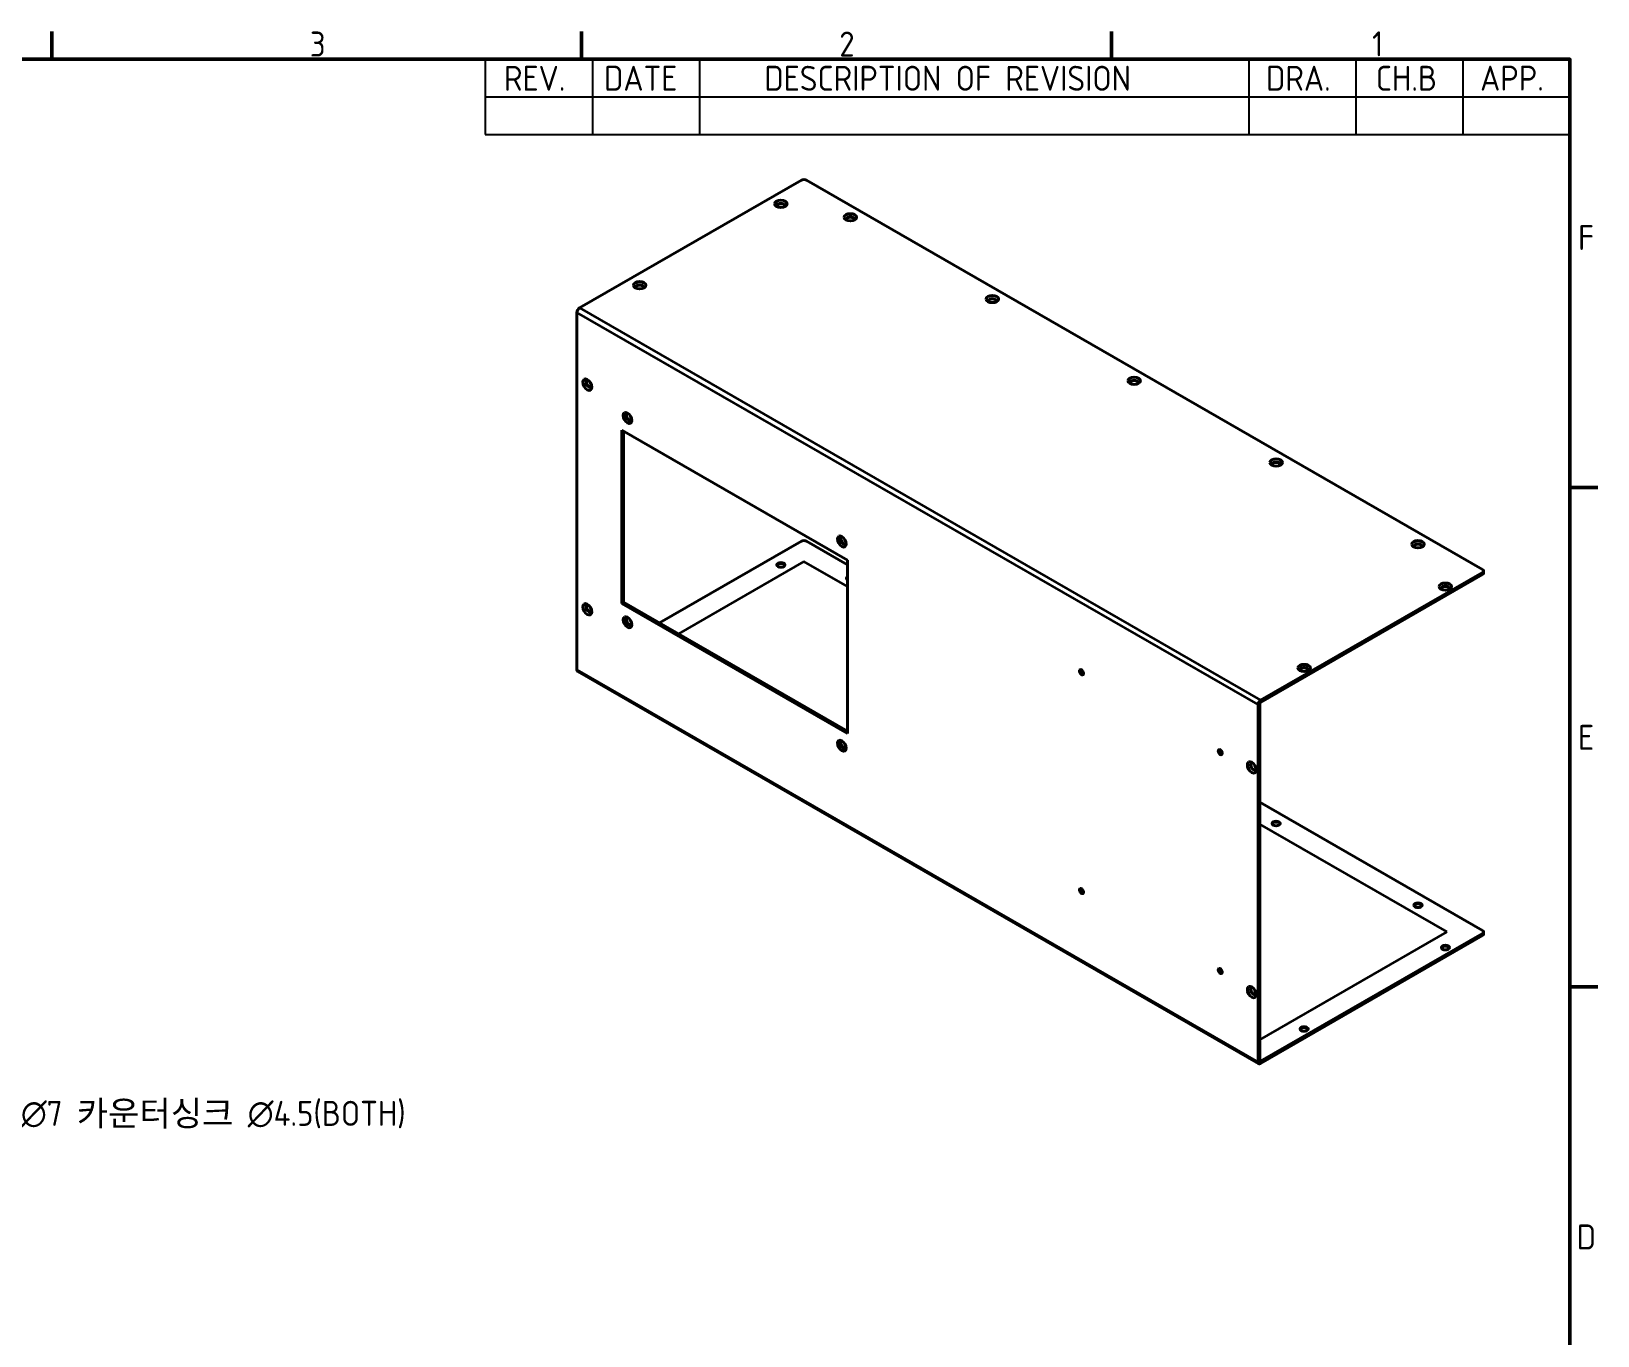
# Model space of a CAD drawing. Header units: millimetres. Extents: x 0 to 1188, y 0 to 840.
# Drawn here: x 736.7 to 1175.8, y 462.3 to 827.8 of the extents above; entities that cross this region are included whole.
import ezdxf

# ---------------------------------------------------------------- set-up
doc = ezdxf.new("R2010")
doc.units = ezdxf.units.MM
doc.header["$LTSCALE"] = 2
doc.layers.get('0').update_dxf_attribs({"color": 3, "lineweight": 25})
for name, color, linetype, lineweight in [('가시적인 것(ISO)', 3, 'Continuous', 40), ('가시적인 좁은 것(ISO)', 3, 'Continuous', 35), ('경계(ISO)', 7, 'Continuous', 50), ('기호(ISO)', 5, 'Continuous', 25)]:
    doc.layers.add(name, color=color, linetype=linetype, lineweight=lineweight)
doc.styles.add('문자 텍스트_PSTEK_POSCO', font='isocp.shx')
doc.styles.add('치수 텍스트_PSTEK_POSCO', font='isocp.shx')
doc.dimstyles.new('치수_PSTEK_POSCO$7', dxfattribs={"dimscale": 2, "dimtxt": 3.5, "dimasz": 2.5, "dimexe": 2, "dimexo": 2.5, "dimgap": 1, "dimtad": 1, "dimrnd": 1e-08, "dimdsep": 46, "dimtxsty": '치수 텍스트_PSTEK_POSCO', "dimcen": 0.09, "dimdle": 10, "dimclrd": 7, "dimclre": 7, "dimclrt": 2, "dimadec": 1, "dimazin": 2, "dimtfac": 1, "dimtmove": 0, "dimatfit": 3, "dimfxl": 0, "dimtolj": 1, "dimlwd": -1, "dimlwe": -1, "dimarcsym": 0})

# ---------------------------------------------------------------- blocks, each defined once
blk = doc.blocks.new('경계 Default Border')
at = {"layer": '경계(ISO)'}
for p, q in [((371.25, 410), (371.25, 413.8999938964844)), ((445.4999923706055, 410), (445.4999923706055, 413.8999938964844)), ((519.7499847412109, 410), (519.7499847412109, 413.8999938964844)), ((584.0000152587891, 350), (587.9000091552734, 350)), ((584.0000152587891, 280), (587.9000091552734, 280))]:
    blk.add_line(p, q, dxfattribs=at)
at = {"layer": '경계(ISO)', "flags": 128}
blk.add_lwpolyline([(10, 10), (10, 410), (584.0000152587891, 410), (584.0000152587891, 10), (10, 10)], dxfattribs=at)
at = {"layer": '경계(ISO)', "color": 2, "char_height": 3.499999940395355, "attachment_point": 7, "style": '문자 텍스트_PSTEK_POSCO'}
for s, insert in [('3', (407.4049628911206, 410.3666269379668)), ('2', (481.6073627700749, 410.3666269379668)), ('1', (556.2754104957878, 410.4)), ('F', (585.1519627901149, 383.2500000298023)), ('E', (585.1519627901149, 313.2166269677691)), ('D', (584.9579818578792, 243.2166269677691))]:
    blk.add_mtext(s, dxfattribs=dict(at, insert=insert))

msp = doc.modelspace()

# ---------------------------------------------------------------- linework, layer by layer
at = {"layer": '가시적인 것(ISO)'}
for p, q in [((890.3926186713732, 750.272345507674), (952.6180154157801, 786.105568321404)), ((954.0322289781532, 786.1055683214042), (1143.536846336176, 676.9771170250749)), ((889.6855118901867, 749.0476026690391), (889.6855118901865, 648.898079875828)), ((902.2366572562497, 716.005828282323), (965.522714172455, 679.5618118979145)), ((902.2366572562497, 667.4844064229183), (902.2366572562497, 716.005828282323)), ((902.7669873421395, 715.7004314969788), (902.7669873421395, 667.7898032082625)), ((952.6180154157801, 684.934111622141), (912.8067151002966, 662.0083085040224)), ((965.522714172455, 678.3171812730059), (954.0322289781532, 684.9341116221411)), ((965.522714172455, 679.5618118979145), (965.522714172455, 631.0403900385098)), ((1143.536846336176, 676.1627255974902), (1081.311449591769, 640.3295027837601)), ((1143.82973955499, 675.9567609676506), (1143.82973955499, 676.5699213112825)), ((1143.536846336176, 675.5495652538583), (1081.311449591769, 639.7163424401282)), ((902.2366572562497, 667.4844064229183), (902.7669873421395, 667.7898032082625)), ((965.522714172455, 631.0403900385098), (902.2366572562497, 667.4844064229183)), ((902.7669873421395, 667.7898032082625), (965.522714172455, 631.6511836091981)), ((889.8935864597888, 648.4386921534749), (1080.812417380185, 538.4958494295612)), ((1080.604342810583, 538.955237151914), (1080.604342810583, 639.1047599451251)), ((1081.134672896473, 639.4101567304695), (1081.134672896473, 539.2606339372584)), ((1143.536846336176, 575.8056603258119), (1081.134672896473, 611.7406820679693)), ((1143.82973955499, 575.3984646120194), (1143.82973955499, 574.7853042683876)), ((1143.536846336176, 574.9912688982272), (1081.311449591769, 539.1580460844959)), ((1081.311449591769, 538.544885740864), (1143.536846336176, 574.3781085545953))]:
    msp.add_line(p, q, dxfattribs=at)
for centre, major_axis, ratio, start_param, end_param in [((953.3251221969667, 785.6983726076118), (1.00000000000005, -5.977857098216077e-14), 0.5758617009853119, 0.7853981633979767, 2.356194490192888), ((946.8550951491113, 778.9369514478724), (1.125000000000004, -6.245004513516507e-15), 0.5758617009853054, 5.753017115370431, 9.954946152578298), ((946.8550951491113, 778.834758057267), (1.125000000000005, -9.983333604246525e-15), 0.575861700985305, 0.07895386590340006, 3.062638787686424), ((966.3358869708018, 775.1703910952949), (1.124999999999981, -6.279698983036042e-15), 0.5758617009853053, 5.753017115370431, 9.954946152578362), ((966.3358869708018, 775.0681977046896), (1.124999999999997, -9.853229343548266e-15), 0.575861700985305, 0.07895386590318108, 3.062638787686195), ((907.2571154026706, 756.1339914754988), (1.125000000000002, -6.349087922075115e-15), 0.5758617009853053, 5.753017115370431, 9.954946152578298), ((907.2571154026706, 756.0317980848935), (1.124999999999999, -1.024354212564305e-14), 0.575861700985305, 0.07895386590340053, 3.062638787686643), ((1006.110643412551, 752.2656321944795), (1.124999999999994, -6.453171330633725e-15), 0.5758617009853054, 5.753017115370431, 9.954946152578298), ((1006.110643412551, 752.1634388038742), (1.125000000000005, -1.000068083900629e-14), 0.575861700985305, 0.07895386590340016, 3.062638787686424), ((890.3926186713732, 749.4547983828315), (0.4990322115842396, 0.8665834361452827), 0.5780931159156388, 0.7834644549747889, 2.354260781769515), ((893.0265914312935, 729.0334004734432), (-0.5614112380324544, 0.97490636566332), 0.5780931159158107, 5.744286556115252, 9.963676711833525), ((893.1149797789418, 729.0842999376673), (-0.5614112380324573, 0.9749063656633246), 0.5780931159158107, 0.0784965205019228, 3.063096133088063), ((1045.8853998543, 729.3608732936641), (1.124999999999997, -6.210310043996969e-15), 0.5758617009853055, 5.753017115370431, 9.954946152578296), ((1045.8853998543, 729.2586799030587), (1.124999999999996, -9.939965517347106e-15), 0.5758617009853048, 0.07895386590318118, 3.062638787686195), ((904.2342339131019, 719.6772139015076), (-0.561411238032456, 0.9749063656633229), 0.5780931159158106, 5.72598311776693, 9.981980150181833), ((904.3579775998094, 719.7484731514212), (-0.5614112380324507, 0.9749063656633132), 0.5780931159158108, 0.1100040301178584, 3.031588623472154), ((1085.660156296049, 706.4561143928488), (1.124999999999994, -6.453171330633725e-15), 0.5758617009853054, 5.753017115370431, 9.954946152578298), ((1085.660156296049, 706.3539210022434), (1.125000000000005, -1.000068083900629e-14), 0.575861700985305, 0.07895386590340016, 3.062638787686424), ((953.3251221969667, 684.5269159083488), (1.00000000000005, -4.433953204596719e-14), 0.575861700985312, 0.7853981633980593, 2.356194490192795), ((964.3383103139673, 685.0655782291643), (-0.5614112380324565, 0.9749063656633234), 0.5780931159158105, 5.725983117767157, 9.98198015018211), ((964.4620540006749, 685.1368374790779), (-0.561411238032456, 0.9749063656633224), 0.5780931159158105, 0.1100040301177376, 3.031588623472154), ((1125.434912737799, 683.5513554920334), (1.124999999999981, -6.279698983036042e-15), 0.5758617009853053, 5.753017115370431, 9.954946152578362), ((1125.434912737798, 683.449162101428), (1.124999999999997, -9.853229343548266e-15), 0.575861700985305, 0.07895386590318108, 3.062638787686195), ((946.8550951491113, 678.1742683110305), (1.124999999999988, 1.001802807376606e-14), 0.5758617009853189, 0.07895386590314875, 3.062638787686395), ((946.8550951491113, 677.6633013580039), (-1.749999999999975, -1.29549149185948e-13), 0.5758617009853154, 4.124498356054261, 5.300279604714931), ((1142.829739554989, 676.5699213112825), (1.00000000000005, -1.040834085586084e-16), 0.5758617009853119, 5.497787143782332, 7.068583470577215), ((966.3358869708018, 674.5099013490584), (-1.124999999999972, -2.10248485288389e-14), 0.5758617009853173, 5.520263848984953, 7.046106765373929), ((966.3358869708018, 674.4077079584531), (-1.12499999999993, 8.194833700514437e-14), 0.5758617009853451, 5.520263848985245, 6.204231441276323), ((966.3358869708059, 673.896741005425), (-1.750000000008216, -2.113378916313025e-12), 0.5758617009840298, 5.195651070105939, 5.300279604714007), ((1133.107021313676, 671.6816004349876), (1.125000000000004, -6.245004513516507e-15), 0.5758617009853054, 5.753017115370431, 9.954946152578298), ((1133.107021313676, 671.5794070443822), (1.125000000000005, -9.983333604246525e-15), 0.575861700985305, 0.07895386590340006, 3.062638787686424), ((1142.82973955499, 675.9567609676506), (0.9999999999999608, -1.387778780781446e-16), 0.575861700985312, 5.497787143782233, 6.283185307179587), ((893.0265914312935, 666.0822718605676), (-0.5614112380324567, 0.9749063656633241), 0.5780931159158107, 5.744286556115252, 9.963676711833525), ((893.1149797789418, 666.1331713247916), (-0.5614112380324556, 0.9749063656633223), 0.5780931159158107, 0.07849652050192263, 3.063096133088063), ((904.2342339131019, 662.4489151625298), (-0.561411238032456, 0.9749063656633229), 0.5780931159158106, 5.72598311776693, 9.981980150181833), ((904.3579775998094, 662.5201744124435), (-0.5614112380324507, 0.9749063656633132), 0.5780931159158108, 0.1100040301178584, 3.031588623472154), ((890.3926186713732, 649.3052755896202), (-0.4990322115841782, -0.8665834361453075), 0.5780931159156388, 5.495853435358946, 6.283185307179584), ((1031.637198213407, 648.4971124809183), (0.3992257692675704, -0.693266748916125), 0.5780931159158107, 3.864589077462748, 5.560188883306065), ((1093.509041567235, 648.8786404626138), (1.125000000000002, -6.349087922075115e-15), 0.5758617009853053, 5.753017115370431, 9.954946152578298), ((1093.509041567235, 648.7764470720085), (1.124999999999999, -1.024354212564305e-14), 0.575861700985305, 0.07895386590340053, 3.062638787686643), ((1081.311449591769, 639.5119556589176), (-0.4990322115841287, -0.8665834361453294), 0.5780931159156389, 3.925057108563834, 5.495853435358878), ((1081.311449591769, 639.5119556589176), (-0.1247580528960299, -0.2166458590363285), 0.5780931159156388, 3.925057108564035, 5.495853435358964), ((964.3383103139673, 627.8372794901865), (-0.561411238032456, 0.9749063656633229), 0.5780931159158106, 5.725983117766947, 9.981980150181833), ((964.4620540006749, 627.9085387401002), (-0.561411238032456, 0.9749063656633224), 0.5780931159158105, 0.110004030117798, 3.031588623472154), ((1070.528071178673, 626.1013482223433), (0.3992257692675538, -0.6932667489160962), 0.5780931159158107, 3.864589077462639, 5.560188883306052), ((1079.278517595858, 621.7780494605583), (-0.5614112380324544, 0.97490636566332), 0.5780931159158107, 5.744286556115215, 9.963676711833674), ((1079.366905943506, 621.8289489247824), (-0.5614112380324504, 0.974906365663313), 0.5780931159158106, 0.07849652050186418, 3.063096133088012), ((1085.660156296049, 605.693431256007), (1.124999999999982, 9.853229343548264e-15), 0.575861700985319, 0.07895386590337766, 3.062638787686614), ((1085.660156296049, 605.1824643029804), (-1.749999999999965, -1.23789867245705e-13), 0.575861700985312, 4.124498356054227, 5.300279604714893), ((1031.637198213407, 587.1810781177278), (0.3992257692675661, -0.6932667489161175), 0.5780931159158108, 3.864589077462748, 5.560188883306059), ((1125.434912737798, 582.7886723551916), (1.12499999999999, 9.870576578308032e-15), 0.575861700985319, 0.07895386590336764, 3.062638787686614), ((1125.434912737798, 582.277705402165), (-1.749999999999984, -1.237204783066659e-13), 0.5758617009853118, 4.124498356054227, 5.300279604714892), ((1142.82973955499, 575.3984646120194), (1.00000000000005, -1.040834085586084e-16), 0.5758617009853119, 5.497787143782332, 7.068583470577215), ((1133.107021313676, 570.9189172981456), (1.124999999999988, 1.001802807376606e-14), 0.5758617009853189, 0.07895386590325808, 3.062638787686505), ((1133.107021313676, 570.407950345119), (-1.749999999999975, -1.29549149185948e-13), 0.5758617009853154, 4.124498356054221, 5.300279604714892), ((1142.82973955499, 574.7853042683876), (1.000000000000032, -1.040834085586084e-16), 0.575861700985312, 5.497787143782333, 6.283185307179586), ((1070.528071178673, 564.7853138591528), (0.3992257692675538, -0.6932667489160957), 0.5780931159158106, 3.864589077462639, 5.560188883306052), ((1079.278517595858, 558.8269208476828), (-0.5614112380324544, 0.97490636566332), 0.5780931159158107, 5.744286556115215, 9.963676711833674), ((1079.366905943506, 558.8778203119068), (-0.5614112380324504, 0.974906365663313), 0.5780931159158106, 0.07849652050186418, 3.063096133088012), ((1093.509041567235, 548.1159573257711), (1.125000000000004, 9.861902960928145e-15), 0.575861700985319, 0.07895386590325845, 3.062638787686395), ((1093.509041567235, 547.6049903727446), (-1.750000000000017, -1.178918074273838e-13), 0.5758617009853083, 4.124498356054232, 5.300279604714893), ((1081.311449591769, 539.3624328657065), (-0.4990322115841881, -0.8665834361453127), 0.5780931159156387, 5.495853435359137, 7.066649762154001), ((1081.311449591769, 539.3624328657065), (-0.1247580528960429, -0.2166458590363211), 0.5780931159156388, 5.495853435358789, 7.066649762154001)]:
    msp.add_ellipse(centre, major_axis=major_axis, ratio=ratio, start_param=start_param, end_param=end_param, dxfattribs=at)
for centre, major_axis, ratio in [((946.8550951491113, 779.447918400899), (-1.749999999999996, 1.174060848541103e-13), 0.5758617009853069), ((966.3358869708018, 775.6813580483215), (-1.749999999999995, 1.18030585305462e-13), 0.5758617009853068), ((907.2571154026706, 756.6449584285253), (-1.749999999999992, 1.174060848541103e-13), 0.5758617009853066), ((1006.110643412551, 752.7765991475062), (-1.749999999999995, 1.18030585305462e-13), 0.5758617009853068), ((892.5846496930519, 728.778903152323), (-0.8733063702727083, 1.516521013254056), 0.5780931159158107), ((1045.8853998543, 729.8718402466908), (-1.749999999999995, 1.18030585305462e-13), 0.5758617009853068), ((903.8276475139197, 719.4430763660769), (-0.8483547596934881, 1.473191841446797), 0.5780931159158108), ((1085.660156296049, 706.9670813458754), (-1.749999999999995, 1.18030585305462e-13), 0.5758617009853068), ((963.9317239147852, 684.8314406937336), (-0.8483547596934881, 1.473191841446797), 0.5780931159158108), ((1125.434912737799, 684.06232244506), (-1.749999999999995, 1.18030585305462e-13), 0.5758617009853068), ((946.8550951491113, 678.2764617016358), (-1.125000000000009, 5.814793091474259e-14), 0.575861700985317), ((1133.107021313676, 672.1925673880141), (-1.749999999999996, 1.174060848541103e-13), 0.5758617009853069), ((892.5846496930519, 665.8277745394474), (-0.8733063702727083, 1.516521013254056), 0.5780931159158107), ((903.8276475139197, 662.2147776270991), (-0.8483547596934881, 1.473191841446797), 0.5780931159158108), ((1093.509041567235, 649.3896074156405), (-1.749999999999992, 1.174060848541103e-13), 0.5758617009853066), ((1031.106868127517, 648.191715695574), (-0.3992257692675238, 0.6932667489161399), 0.5780931159158108), ((963.9317239147852, 627.6031419547559), (-0.8483547596934881, 1.473191841446797), 0.5780931159158108), ((1069.997741092783, 625.795951436999), (-0.3992257692675238, 0.6932667489161399), 0.5780931159158108), ((1078.836575857616, 621.5235521394382), (-0.8733063702727083, 1.516521013254056), 0.5780931159158107), ((1085.660156296049, 605.7956246466123), (-1.125000000000008, 5.814793091474256e-14), 0.575861700985317), ((1031.106868127517, 586.8756813323835), (-0.3992257692675238, 0.6932667489161399), 0.5780931159158108), ((1125.434912737798, 582.8908657457969), (-1.125000000000008, 5.814793091474256e-14), 0.575861700985317), ((1133.107021313676, 571.0211106887509), (-1.125000000000009, 5.814793091474259e-14), 0.575861700985317), ((1069.997741092783, 564.4799170738086), (-0.3992257692675238, 0.6932667489161399), 0.5780931159158108), ((1078.836575857616, 558.5724235265626), (-0.8733063702727083, 1.516521013254056), 0.5780931159158107), ((1093.509041567235, 548.2181507163764), (-1.125000000000003, 5.814793091474257e-14), 0.5758617009853169)]:
    msp.add_ellipse(centre, major_axis=major_axis, ratio=ratio, dxfattribs=at)
at = {"layer": '가시적인 좁은 것(ISO)'}
for p, q in [((1080.604342810583, 639.1047599451251), (889.6855118901867, 749.0476026690391)), ((890.3926186713732, 750.272345507674), (1081.311449591769, 640.3295027837601)), ((953.325122196968, 679.2333716290484), (918.1100159591966, 658.9543406505804)), ((965.522714172455, 672.2092455661216), (953.325122196968, 679.2333716290484)), ((1143.536846336176, 676.1627255974902), (1143.536846336176, 675.5495652538583)), ((889.6855118901865, 648.898079875828), (1080.604342810583, 538.9552371519142)), ((1081.134672896473, 639.4101567304695), (1080.604342810583, 639.1047599451251)), ((1081.311449591769, 640.3295027837601), (1081.311449591769, 639.7163424401282)), ((1133.637351399565, 575.3984646120188), (1081.134672896473, 605.6327463610852)), ((1081.134672896473, 545.1641828629337), (1133.637351399565, 575.3984646120188)), ((1143.536846336176, 574.9912688982272), (1143.536846336176, 574.3781085545953)), ((1080.604342810583, 538.955237151914), (1081.134672896473, 539.2606339372584)), ((1081.134674218488, 539.2598442516461), (1081.311449591769, 539.1580460844959)), ((1081.311449591769, 539.1580460844959), (1081.311449591769, 538.544885740864))]:
    msp.add_line(p, q, dxfattribs=at)
at = {"layer": '기호(ISO)'}
for p, q in [((864.0000305175781, 820), (1168.000030517578, 820)), ((864.0000305175781, 820), (864.0000305175781, 809.4400001192093)), ((894.0000305175781, 820), (894.0000305175781, 809.4400001192093)), ((924.0000305175781, 820), (924.0000305175781, 809.4400001192093)), ((1078.000030517578, 820), (1078.000030517578, 809.4400001192093)), ((1108.000030517578, 820), (1108.000030517578, 809.4400001192093)), ((1138.000030517578, 820), (1138.000030517578, 809.4400001192093)), ((1168.000030517578, 820), (1168.000030517578, 809.4400001192093)), ((864.0000305175781, 809.4400001192093), (1168.000030517578, 809.4400001192093)), ((864.0000305175781, 809.4400001192093), (864.0000305175781, 798.8800002384187)), ((894.0000305175781, 809.4400001192093), (894.0000305175781, 798.8800002384187)), ((924.0000305175781, 809.4400001192093), (924.0000305175781, 798.8800002384187)), ((1078.000030517578, 809.4400001192093), (1078.000030517578, 798.8800002384187)), ((1108.000030517578, 809.4400001192093), (1108.000030517578, 798.8800002384187)), ((1138.000030517578, 809.4400001192093), (1138.000030517578, 798.8800002384187)), ((1168.000030517578, 809.4400001192093), (1168.000030517578, 798.8800002384187)), ((864.0000305175781, 798.8800002384187), (1168.000030517578, 798.8800002384187))]:
    msp.add_line(p, q, dxfattribs=at)

# ---------------------------------------------------------------- block references
at = {"xscale": 2, "yscale": 2, "zscale": 2}
msp.add_blockref('경계 Default Border', (0, 0), dxfattribs=at)

# ---------------------------------------------------------------- texts
at = {"layer": '기호(ISO)', "color": 2, "char_height": 6.99999988079071, "attachment_point": 7, "style": '문자 텍스트_PSTEK_POSCO'}
for s, insert in [('REV.', (869.2280328457023, 811.1449106603675)), ('DATE', (897.2798800651694, 811.1449106603675)), ('DESCRIPTION OF REVISION', (942.2196896259452, 811.1449106603675)), ('DRA.', (1082.840070981231, 811.1449106603675)), ('CH.B', (1113.615994710174, 811.1449106603675)), ('APP.', (1142.845670995471, 811.1699404568924))]:
    msp.add_mtext(s, dxfattribs=dict(at, insert=insert))
at = {"layer": '기호(ISO)', "color": 2, "insert": (705.1222514037013, 524.1941158889547), "char_height": 6.99999988079071, "width": 162.3526507139206, "attachment_point": 4, "line_spacing_factor": 0.612500011920929, "style": '치수 텍스트_PSTEK_POSCO'}
msp.add_mtext('{14-90° \\fAIGDT|b0|i0;\\H7.0000;n\\fisocp|b0|i0;\\H7.0000;7 카운터싱크 \\fAIGDT|b0|i0;\\H7.0000;n\\fisocp|b0|i0;\\H7.0000;4.5(BOTH)}', dxfattribs=at)

# ---------------------------------------------------------------- leaders
at = {"layer": '기호(ISO)', "color": 7, "annotation_type": 0, "has_hookline": 1, "hookline_direction": 0, "text_width": 149.3216497570559}
msp.add_leader([(662.3594317779357, 585.43999575309), (698.1222514037013, 524.1941158889547), (703.1222514037013, 524.1941158889547)], dimstyle='치수_PSTEK_POSCO$7', override={"dimtad": 0}, dxfattribs=at)

doc.saveas('drawing.dxf')
